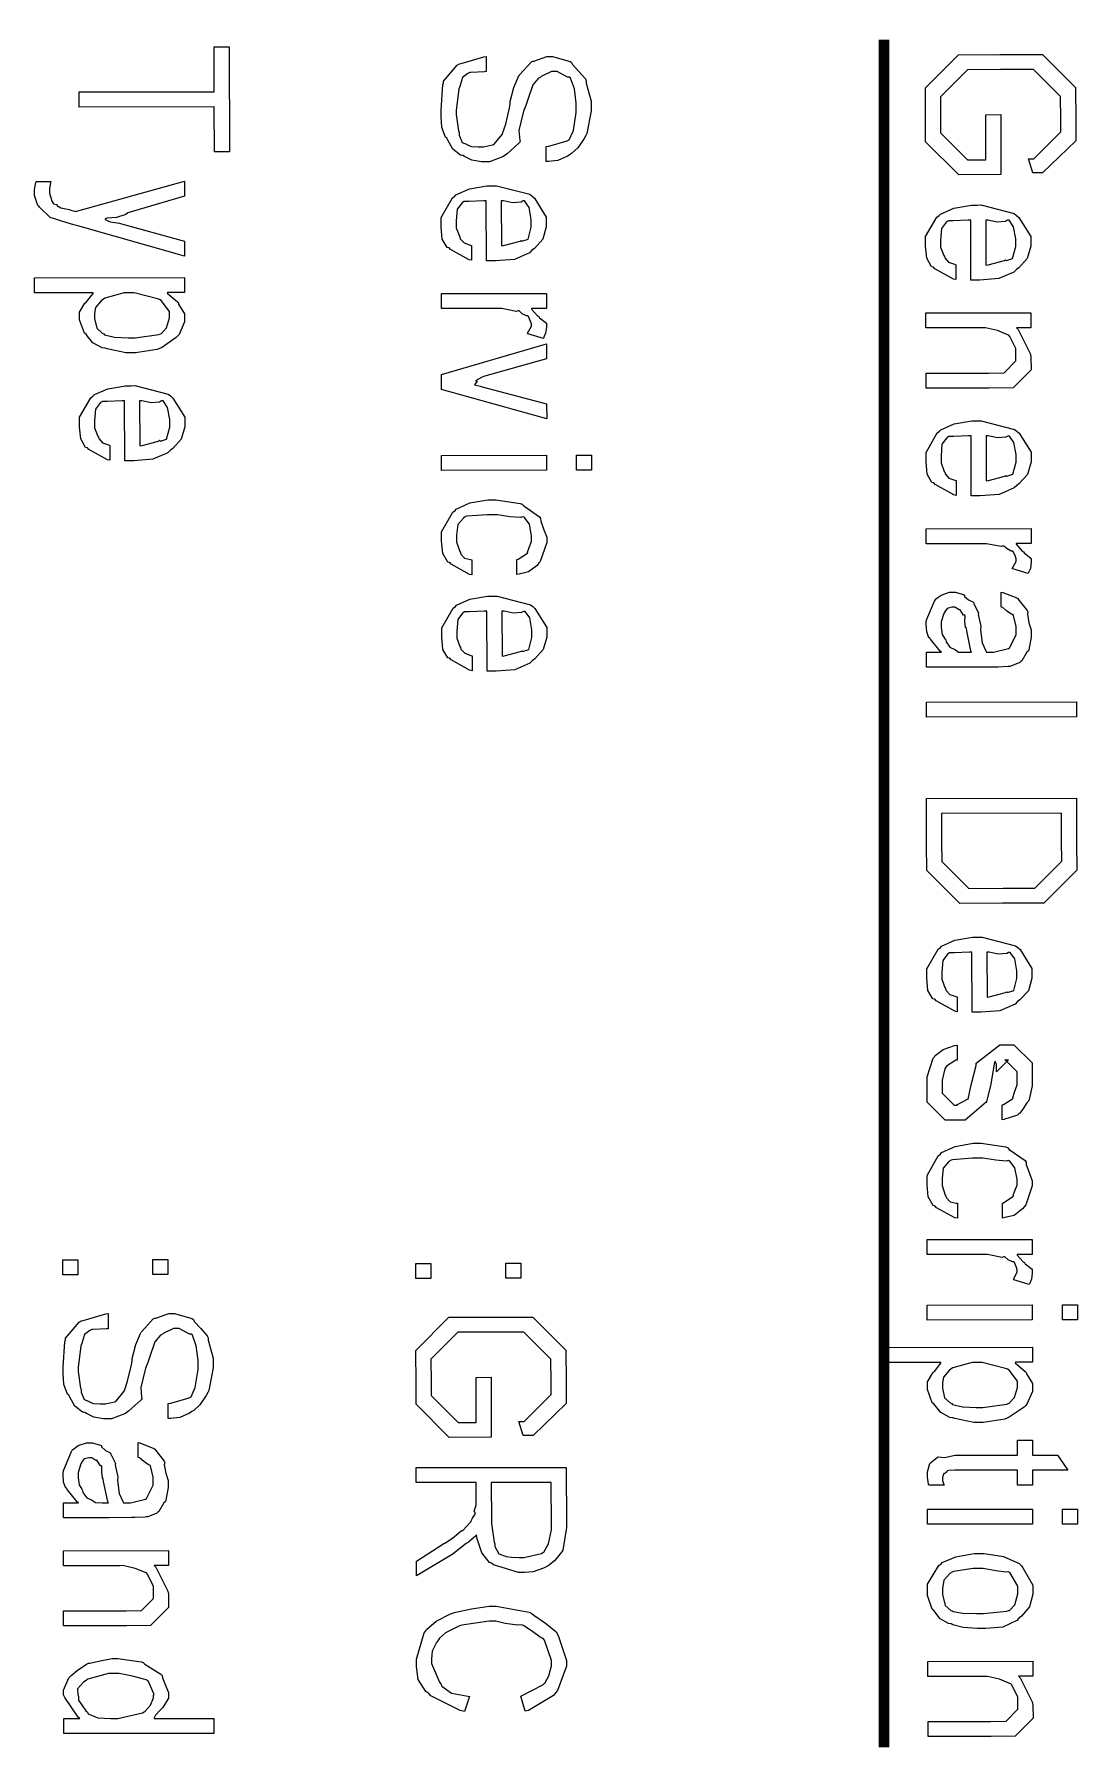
# Model space of a CAD drawing. Extents: x 0.1 to 11.6, y 0.3 to 16.2.
# Drawn here: x 8.75 to 9.716, y 2.542 to 4.132 of the extents above; entities that cross this region are included whole.
import ezdxf

# ---------------------------------------------------------------- set-up
doc = ezdxf.new("R2010")
doc.units = 0
doc.layers.get('0').update_dxf_attribs({"linetype": 'CONTINUOUS'})

msp = doc.modelspace()

# ---------------------------------------------------------------- linework, layer by layer
at = {"color": 0}
for points in [[(8.79167, 4.07835), (8.91667, 4.07856), (8.91667, 4.12022), (8.93056, 4.12022), (8.93078, 4.023), (8.91689, 4.023), (8.91667, 4.06467), (8.79167, 4.06446), (8.79167, 4.07835)], [(9.16829, 4.11106), (9.16829, 4.09717), (9.16678, 4.097), (9.15429, 4.09631), (9.15332, 4.09631), (9.15147, 4.09538), (9.14654, 4.09164), (9.14453, 4.08556), (9.14399, 4.0835), (9.14312, 4.08128), (9.14068, 4.06125), (9.14074, 4.0594), (9.14068, 4.05751), (9.1429, 4.04226), (9.14333, 4.04075), (9.1435, 4.03847), (9.14626, 4.03174), (9.15013, 4.03), (9.15093, 4.02968), (9.15087, 4.02946), (9.15494, 4.028), (9.16086, 4.02772), (9.16287, 4.02772), (9.16596, 4.02772), (9.17437, 4.02935), (9.17524, 4.02968), (9.17557, 4.02985), (9.18338, 4.03922), (9.18392, 4.04075), (9.18392, 4.04075), (9.18647, 4.04867), (9.18989, 4.06364), (9.19065, 4.067), (9.19071, 4.06944), (9.19396, 4.08242), (9.19846, 4.09283), (9.19911, 4.09392), (9.19965, 4.09451), (9.21024, 4.10624), (9.21149, 4.10693), (9.21263, 4.10688), (9.22444, 4.11128), (9.2284, 4.11128), (9.22971, 4.11128), (9.24599, 4.10661), (9.2475, 4.10564), (9.24815, 4.10394), (9.25407, 4.09744), (9.26019, 4.09056), (9.26096, 4.08871), (9.2609, 4.08643), (9.26551, 4.06976), (9.26551, 4.06418), (9.26551, 4.06104), (9.26156, 4.04004), (9.26074, 4.03814), (9.25911, 4.03537), (9.25336, 4.02675), (9.24761, 4.0216), (9.24599, 4.02057), (9.24371, 4.01899), (9.23469, 4.01508), (9.22613, 4.01417), (9.22407, 4.01406), (9.22407, 4.02794), (9.22629, 4.02821), (9.24349, 4.0331), (9.24468, 4.03381), (9.24528, 4.03401), (9.24908, 4.04275), (9.25163, 4.05951), (9.25163, 4.06375), (9.25163, 4.06814), (9.25, 4.08122), (9.24636, 4.0911), (9.24533, 4.09196), (9.24365, 4.09218), (9.234, 4.09739), (9.23079, 4.09739), (9.22894, 4.09739), (9.21918, 4.09272), (9.21843, 4.09174), (9.2169, 4.09125), (9.21164, 4.0849), (9.2066, 4.07047), (9.20519, 4.06592), (9.20301, 4.06054), (9.19851, 4.04269), (9.19943, 4.03336), (9.19999, 4.03228), (9.19874, 4.03093), (9.18767, 4.02121), (9.18631, 4.02013), (9.18457, 4.01856), (9.17156, 4.01383), (9.16721, 4.01383), (9.16417, 4.01383), (9.15506, 4.01531), (9.14839, 4.01856), (9.14681, 4.01947), (9.14469, 4.01992), (9.13764, 4.02556), (9.13292, 4.03381), (9.13206, 4.03554), (9.13069, 4.03662), (9.12744, 4.04563), (9.12685, 4.05567), (9.12685, 4.05897), (9.12679, 4.06147), (9.12842, 4.0849), (9.12879, 4.08675), (9.12901, 4.08838), (9.1415, 4.10331), (9.14356, 4.10433), (9.14535, 4.10482), (9.16624, 4.111), (9.16829, 4.11106)], [(9.63075, 4.05724), (9.64464, 4.05746), (9.64464, 4.0019), (9.60579, 4.00168), (9.57519, 4.03228), (9.57519, 4.05138), (9.57497, 4.08219), (9.60558, 4.11279), (9.64378, 4.11301), (9.68326, 4.11301), (9.71386, 4.08242), (9.71408, 4.05268), (9.71408, 4.03315), (9.68349, 4.00342), (9.67437, 4.00342), (9.67025, 4.01644), (9.67524, 4.01644), (9.70019, 4.04139), (9.70019, 4.0529), (9.69997, 4.07417), (9.67503, 4.09912), (9.64442, 4.09912), (9.61382, 4.0989), (9.58886, 4.07394), (9.58908, 4.05246), (9.58908, 4.04053), (9.61404, 4.01557), (9.63075, 4.01557), (9.63075, 4.05724)], [(8.7519, 3.99556), (8.76536, 3.99556), (8.76503, 3.99474), (8.76406, 3.98888), (8.76406, 3.98687), (8.76406, 3.98486), (8.76568, 3.97939), (8.766, 3.97885), (8.76606, 3.97781), (8.76796, 3.97472), (8.77061, 3.97418), (8.77121, 3.97385), (8.77111, 3.97342), (8.77479, 3.97114), (8.78228, 3.96962), (8.78401, 3.96907), (8.78401, 3.96907), (8.78765, 3.96793), (8.78814, 3.96778), (8.88906, 3.99576), (8.88906, 3.9821), (8.83675, 3.96647), (8.83481, 3.96496), (8.82607, 3.96208), (8.81754, 3.96149), (8.81571, 3.96104), (8.81565, 3.9605), (8.82047, 3.95828), (8.8291, 3.95703), (8.83089, 3.95649), (8.88926, 3.94021), (8.88926, 3.92654), (8.79053, 3.95454), (8.78663, 3.95546), (8.77447, 3.95904), (8.76796, 3.96126), (8.76688, 3.96149), (8.76519, 3.96186), (8.75493, 3.9719), (8.75429, 3.97276), (8.75325, 3.97325), (8.75017, 3.98253), (8.75017, 3.98557), (8.75017, 3.98807), (8.75157, 3.99468), (8.7519, 3.99556)], [(9.15479, 3.93625), (9.15479, 3.92258), (9.15256, 3.92307), (9.13536, 3.93267), (9.13417, 3.93408), (9.13232, 3.93451), (9.12776, 3.94228), (9.12679, 3.95361), (9.12679, 3.95578), (9.12679, 3.96235), (9.13726, 3.98042), (9.13937, 3.98204), (9.1404, 3.98329), (9.15283, 3.98872), (9.16911, 3.9916), (9.17453, 3.9916), (9.17796, 3.99164), (9.20882, 3.98367), (9.21099, 3.98204), (9.21306, 3.98008), (9.22401, 3.96251), (9.22401, 3.95665), (9.22401, 3.95356), (9.22076, 3.94206), (9.213, 3.93354), (9.21078, 3.93192), (9.20844, 3.92953), (9.1945, 3.9235), (9.17703, 3.92219), (9.17301, 3.92215), (9.17193, 3.92215), (9.16949, 3.92215), (9.16868, 3.92215), (9.16846, 3.97771), (9.16618, 3.9776), (9.1524, 3.97706), (9.14785, 3.97706), (9.14606, 3.97592), (9.14154, 3.96994), (9.14068, 3.95921), (9.14068, 3.95557), (9.14068, 3.95269), (9.14356, 3.94488), (9.14415, 3.94407), (9.14442, 3.9426), (9.14806, 3.93864), (9.1536, 3.93674), (9.15479, 3.93625)], [(9.18235, 3.97771), (9.18257, 3.93604), (9.18457, 3.93625), (9.19976, 3.94038), (9.20079, 3.94103), (9.2015, 3.94038), (9.20731, 3.94217), (9.21013, 3.95335), (9.21013, 3.95665), (9.21013, 3.96039), (9.20817, 3.97146), (9.20394, 3.97749), (9.20253, 3.97749), (9.20074, 3.97635), (9.19288, 3.97575), (9.1844, 3.97765), (9.18235, 3.97771)], [(9.60319, 3.9184), (9.60319, 3.90474), (9.60096, 3.90522), (9.58376, 3.91482), (9.58257, 3.91624), (9.58074, 3.91667), (9.57617, 3.92443), (9.57519, 3.93576), (9.57519, 3.93793), (9.57519, 3.9445), (9.58567, 3.96257), (9.58778, 3.96419), (9.58882, 3.96544), (9.60124, 3.97086), (9.61751, 3.97374), (9.62294, 3.97374), (9.62636, 3.97379), (9.65722, 3.96582), (9.6594, 3.96419), (9.66146, 3.96224), (9.67242, 3.94467), (9.67242, 3.93881), (9.67242, 3.93571), (9.66917, 3.92421), (9.6614, 3.91569), (9.65918, 3.91407), (9.65685, 3.91168), (9.6429, 3.90565), (9.62543, 3.90435), (9.62142, 3.90429), (9.62033, 3.90429), (9.61789, 3.90429), (9.61708, 3.90429), (9.61686, 3.95985), (9.61458, 3.95975), (9.60081, 3.95921), (9.59625, 3.95921), (9.59446, 3.95806), (9.58996, 3.9521), (9.58908, 3.94135), (9.58908, 3.93772), (9.58908, 3.93485), (9.59196, 3.92703), (9.59256, 3.92622), (9.59283, 3.92475), (9.59646, 3.92079), (9.602, 3.91889), (9.60319, 3.9184)], [(9.63075, 3.95985), (9.63097, 3.91818), (9.63297, 3.9184), (9.64817, 3.92253), (9.64919, 3.92318), (9.6499, 3.92253), (9.65571, 3.92432), (9.65853, 3.93549), (9.65853, 3.93881), (9.65853, 3.94254), (9.65657, 3.95361), (9.65235, 3.95964), (9.65093, 3.95964), (9.64914, 3.9585), (9.64128, 3.9579), (9.63282, 3.95979), (9.63075, 3.95985)], [(8.75028, 3.90642), (8.88917, 3.90663), (8.88917, 3.89274), (8.87354, 3.89274), (8.87321, 3.89204), (8.88254, 3.88406), (8.88351, 3.88319), (8.88374, 3.88194), (8.88917, 3.87315), (8.88917, 3.87017), (8.88917, 3.86578), (8.88406, 3.85389), (8.88308, 3.8526), (8.88146, 3.85118), (8.86778, 3.84174), (8.86594, 3.8411), (8.86372, 3.84011), (8.84364, 3.83703), (8.84142, 3.83697), (8.83496, 3.83697), (8.81749, 3.8406), (8.8156, 3.84131), (8.81287, 3.84169), (8.80431, 3.84619), (8.79904, 3.85271), (8.79801, 3.85411), (8.7965, 3.85525), (8.79194, 3.86762), (8.79194, 3.87169), (8.79194, 3.87472), (8.79699, 3.88297), (8.79801, 3.88385), (8.79856, 3.88428), (8.80447, 3.89199), (8.80453, 3.89253), (8.75028, 3.89253), (8.75028, 3.90642)], [(8.83968, 3.89253), (8.83328, 3.89253), (8.81543, 3.88764), (8.81407, 3.88667), (8.81201, 3.88504), (8.80686, 3.87896), (8.80583, 3.87369), (8.80583, 3.8719), (8.80583, 3.86887), (8.80794, 3.85975), (8.81304, 3.85514), (8.81451, 3.85454), (8.81521, 3.85363), (8.82437, 3.85135), (8.83697, 3.85086), (8.84119, 3.85086), (8.84343, 3.85092), (8.8654, 3.854), (8.86681, 3.85454), (8.86778, 3.85482), (8.87256, 3.86008), (8.87528, 3.86925), (8.87528, 3.87147), (8.87528, 3.87522), (8.86768, 3.88536), (8.86615, 3.88644), (8.86421, 3.88688), (8.84256, 3.89258), (8.83968, 3.89253)], [(9.12696, 3.89176), (9.22418, 3.89199), (9.22418, 3.8781), (9.21029, 3.8781), (9.21024, 3.87739), (9.21582, 3.8711), (9.21701, 3.8705), (9.21761, 3.86936), (9.22418, 3.86436), (9.22418, 3.86268), (9.22418, 3.86079), (9.22342, 3.85504), (9.22179, 3.8514), (9.22136, 3.85032), (9.20703, 3.85465), (9.20665, 3.85504), (9.21029, 3.8616), (9.21029, 3.86376), (9.21029, 3.86376), (9.20947, 3.866), (9.20757, 3.87061), (9.20703, 3.87115), (9.20574, 3.87115), (9.20176, 3.8731), (9.19889, 3.87571), (9.19792, 3.87593), (9.19629, 3.87528), (9.18283, 3.87788), (9.17839, 3.87788), (9.12696, 3.87788), (9.12696, 3.89176)], [(9.57536, 3.87386), (9.67258, 3.87408), (9.67258, 3.86019), (9.65935, 3.86019), (9.66092, 3.85861), (9.67199, 3.83643), (9.67258, 3.8335), (9.67279, 3.82135), (9.65608, 3.80464), (9.63396, 3.80442), (9.57557, 3.80442), (9.57557, 3.81831), (9.63351, 3.81831), (9.64785, 3.81853), (9.65869, 3.82958), (9.65869, 3.83675), (9.65869, 3.84088), (9.65326, 3.85211), (9.65218, 3.85325), (9.65044, 3.85385), (9.64176, 3.85753), (9.63047, 3.86003), (9.62744, 3.85997), (9.57536, 3.85997), (9.57536, 3.87386)], [(9.12701, 3.81706), (9.22424, 3.84526), (9.22424, 3.83138), (9.16585, 3.81511), (9.16401, 3.81407), (9.15836, 3.81119), (9.15978, 3.8106), (9.16021, 3.81033), (9.1594, 3.8099), (9.1575, 3.80746), (9.16293, 3.8061), (9.16476, 3.80556), (9.22424, 3.78971), (9.22444, 3.77582), (9.12701, 3.80317), (9.12701, 3.81706)], [(8.8201, 3.75125), (8.8201, 3.73757), (8.81788, 3.73807), (8.80067, 3.74767), (8.79949, 3.74908), (8.79764, 3.74951), (8.79308, 3.75726), (8.7921, 3.76861), (8.7921, 3.77078), (8.7921, 3.77735), (8.80257, 3.79542), (8.80469, 3.79704), (8.80572, 3.79829), (8.81814, 3.80371), (8.83442, 3.80658), (8.83985, 3.80658), (8.84326, 3.80664), (8.87414, 3.79867), (8.87631, 3.79704), (8.87836, 3.79508), (8.88932, 3.7775), (8.88932, 3.77165), (8.88932, 3.76856), (8.88607, 3.75706), (8.87831, 3.74854), (8.87608, 3.7469), (8.87375, 3.74451), (8.85981, 3.7385), (8.84233, 3.73719), (8.83832, 3.73714), (8.83724, 3.73714), (8.83481, 3.73714), (8.83399, 3.73714), (8.83376, 3.79269), (8.83149, 3.79258), (8.81771, 3.79204), (8.81315, 3.79204), (8.81136, 3.7909), (8.80686, 3.78494), (8.80599, 3.77419), (8.80599, 3.77056), (8.80599, 3.76768), (8.80886, 3.75988), (8.80946, 3.75906), (8.80974, 3.7576), (8.81337, 3.75364), (8.8189, 3.75174), (8.8201, 3.75125)], [(8.84765, 3.79269), (8.84788, 3.75103), (8.84987, 3.75125), (8.86507, 3.75537), (8.8661, 3.75603), (8.86681, 3.75537), (8.87261, 3.75717), (8.87543, 3.76833), (8.87543, 3.77165), (8.87543, 3.77539), (8.87349, 3.78646), (8.86925, 3.79249), (8.86783, 3.79249), (8.86606, 3.79135), (8.85818, 3.79075), (8.84972, 3.79264), (8.84765, 3.79269)], [(9.60351, 3.71869), (9.60351, 3.70503), (9.60129, 3.70551), (9.5841, 3.71511), (9.5829, 3.71653), (9.58106, 3.71696), (9.5765, 3.72472), (9.57553, 3.73606), (9.57553, 3.73822), (9.57553, 3.74479), (9.58599, 3.76286), (9.58811, 3.76449), (9.58914, 3.76574), (9.60157, 3.77115), (9.61783, 3.77403), (9.62326, 3.77403), (9.62668, 3.77408), (9.65756, 3.76611), (9.65972, 3.76449), (9.66179, 3.76253), (9.67275, 3.74496), (9.67275, 3.7391), (9.67275, 3.736), (9.66949, 3.7245), (9.66174, 3.71599), (9.6595, 3.71436), (9.65717, 3.71197), (9.64324, 3.70594), (9.62576, 3.70464), (9.62175, 3.70458), (9.62065, 3.70458), (9.61822, 3.70458), (9.6174, 3.70458), (9.61719, 3.76014), (9.6149, 3.76004), (9.60113, 3.7595), (9.59657, 3.7595), (9.59478, 3.75836), (9.59028, 3.75239), (9.5894, 3.74164), (9.58942, 3.73801), (9.58942, 3.73514), (9.59229, 3.72732), (9.59289, 3.72651), (9.59315, 3.72504), (9.59679, 3.72108), (9.60232, 3.71918), (9.60351, 3.71869)], [(9.63108, 3.76014), (9.63129, 3.71847), (9.63331, 3.71869), (9.64849, 3.72282), (9.64953, 3.72347), (9.65022, 3.72282), (9.65603, 3.72461), (9.65885, 3.73579), (9.65886, 3.7391), (9.65885, 3.74283), (9.6569, 3.7539), (9.65267, 3.75993), (9.65126, 3.75993), (9.64947, 3.75879), (9.6416, 3.75819), (9.63314, 3.7601), (9.63108, 3.76014)], [(9.12711, 3.74203), (9.22433, 3.74224), (9.22433, 3.72836), (9.12711, 3.72814), (9.12711, 3.74203)], [(9.25211, 3.74224), (9.266, 3.74224), (9.266, 3.72835), (9.25211, 3.72835), (9.25211, 3.74224)], [(9.15517, 3.64546), (9.15517, 3.63157), (9.15294, 3.63194), (9.13596, 3.64133), (9.13476, 3.64285), (9.13286, 3.64339), (9.12821, 3.65137), (9.12717, 3.6626), (9.12717, 3.66476), (9.12717, 3.67133), (9.13747, 3.6894), (9.13954, 3.69103), (9.14057, 3.69239), (9.15321, 3.69808), (9.16982, 3.70101), (9.17535, 3.70101), (9.17731, 3.70107), (9.19993, 3.69765), (9.20182, 3.69689), (9.20324, 3.69536), (9.21778, 3.68517), (9.21875, 3.68365), (9.21897, 3.68132), (9.2219, 3.67307), (9.22439, 3.6664), (9.22439, 3.66412), (9.22439, 3.66151), (9.21843, 3.64404), (9.21724, 3.64264), (9.21544, 3.64031), (9.20768, 3.63433), (9.199, 3.63222), (9.19683, 3.63178), (9.19683, 3.64567), (9.19797, 3.646), (9.20649, 3.65164), (9.20703, 3.6524), (9.20671, 3.65261), (9.20828, 3.6569), (9.2105, 3.66233), (9.2105, 3.66411), (9.2105, 3.66769), (9.20839, 3.67828), (9.20344, 3.68485), (9.20204, 3.68517), (9.20019, 3.68457), (9.19065, 3.68528), (9.17876, 3.68718), (9.17578, 3.68712), (9.16917, 3.68712), (9.15067, 3.68571), (9.14931, 3.68539), (9.14725, 3.68408), (9.14208, 3.678), (9.14106, 3.6684), (9.14106, 3.66521), (9.14106, 3.66194), (9.14393, 3.65306), (9.14453, 3.65218), (9.14481, 3.65078), (9.14844, 3.64697), (9.15397, 3.64567), (9.15517, 3.64546)], [(9.57568, 3.67421), (9.6729, 3.67443), (9.6729, 3.66054), (9.65901, 3.66054), (9.65896, 3.65983), (9.66456, 3.65354), (9.66575, 3.65294), (9.66635, 3.65181), (9.6729, 3.64681), (9.6729, 3.64513), (9.6729, 3.64324), (9.67215, 3.63747), (9.67051, 3.63385), (9.67008, 3.63276), (9.65576, 3.6371), (9.65539, 3.63747), (9.65901, 3.64404), (9.65901, 3.64621), (9.65901, 3.64621), (9.65821, 3.64844), (9.65631, 3.65306), (9.65576, 3.6536), (9.65446, 3.6536), (9.6505, 3.65554), (9.64763, 3.65815), (9.64665, 3.65836), (9.64501, 3.65771), (9.63157, 3.66032), (9.62711, 3.66032), (9.57568, 3.66032), (9.57568, 3.67421)], [(9.15528, 3.55653), (9.15528, 3.54286), (9.15306, 3.54335), (9.13585, 3.55296), (9.13465, 3.55436), (9.13282, 3.55479), (9.12825, 3.56256), (9.12728, 3.57389), (9.12728, 3.57607), (9.12728, 3.58263), (9.13775, 3.60069), (9.13986, 3.60232), (9.1409, 3.60357), (9.15332, 3.609), (9.1696, 3.61187), (9.17503, 3.61187), (9.17844, 3.61193), (9.20931, 3.60394), (9.21149, 3.60232), (9.21354, 3.60037), (9.2245, 3.58279), (9.2245, 3.57693), (9.2245, 3.57383), (9.22125, 3.56233), (9.21349, 3.55382), (9.21126, 3.55219), (9.20893, 3.54981), (9.19499, 3.54378), (9.17751, 3.54249), (9.1735, 3.54243), (9.17242, 3.54243), (9.16997, 3.54243), (9.16917, 3.54243), (9.16894, 3.59799), (9.16667, 3.59787), (9.15289, 3.59733), (9.14833, 3.59733), (9.14654, 3.59619), (9.14204, 3.59022), (9.14117, 3.57949), (9.14117, 3.57585), (9.14117, 3.57297), (9.14404, 3.56515), (9.14464, 3.56435), (9.14492, 3.56288), (9.14854, 3.55892), (9.15408, 3.55703), (9.15528, 3.55653)], [(9.58985, 3.55985), (9.58854, 3.56093), (9.57954, 3.57215), (9.579, 3.57329), (9.57818, 3.57335), (9.57613, 3.57889), (9.57574, 3.58594), (9.57574, 3.58828), (9.57628, 3.59039), (9.58333, 3.60726), (9.58421, 3.60846), (9.58436, 3.60906), (9.58963, 3.61285), (9.59728, 3.6154), (9.59983, 3.6154), (9.60265, 3.6154), (9.61025, 3.61322), (9.61111, 3.61279), (9.61128, 3.6116), (9.61481, 3.60829), (9.61882, 3.60656), (9.61936, 3.60585), (9.61974, 3.60476), (9.62386, 3.597), (9.62414, 3.59608), (9.62375, 3.59472), (9.62608, 3.58529), (9.62631, 3.58393), (9.62592, 3.5804), (9.62756, 3.56853), (9.63097, 3.56114), (9.63151, 3.55985), (9.63276, 3.55985), (9.63553, 3.55985), (9.6365, 3.55985), (9.63797, 3.55989), (9.65196, 3.56332), (9.65278, 3.56396), (9.65315, 3.56456), (9.65907, 3.57617), (9.65907, 3.58003), (9.65907, 3.58371), (9.65651, 3.59403), (9.65603, 3.59478), (9.65463, 3.595), (9.65044, 3.59804), (9.64649, 3.6014), (9.64518, 3.60172), (9.64518, 3.61561), (9.64675, 3.61529), (9.65961, 3.61025), (9.6606, 3.60954), (9.66146, 3.60818), (9.66917, 3.59853), (9.66971, 3.59717), (9.66932, 3.595), (9.67079, 3.58718), (9.67296, 3.58051), (9.67296, 3.57829), (9.67296, 3.574), (9.67079, 3.56222), (9.67036, 3.56114), (9.66894, 3.55994), (9.66411, 3.55192), (9.66342, 3.55138), (9.66233, 3.5504), (9.65403, 3.54704), (9.653, 3.54682), (9.65169, 3.54665), (9.64208, 3.54617), (9.63889, 3.54617), (9.61828, 3.54596), (9.61111, 3.54596), (9.595, 3.54596), (9.58963, 3.54596), (9.58621, 3.54596), (9.5785, 3.54596), (9.57596, 3.54596), (9.57596, 3.55985), (9.57943, 3.55985), (9.58724, 3.55985), (9.58985, 3.55985)], [(9.18283, 3.59799), (9.18306, 3.55632), (9.18506, 3.55653), (9.20025, 3.56065), (9.20128, 3.56131), (9.20199, 3.56065), (9.20779, 3.56244), (9.21061, 3.57362), (9.21061, 3.57693), (9.21061, 3.58068), (9.20865, 3.59175), (9.20443, 3.59776), (9.20301, 3.59776), (9.20122, 3.59663), (9.19336, 3.59603), (9.1849, 3.59793), (9.18283, 3.59799)], [(9.61762, 3.55985), (9.61714, 3.56108), (9.61317, 3.57969), (9.61285, 3.58219), (9.61214, 3.5829), (9.6116, 3.58838), (9.61165, 3.59358), (9.61133, 3.59413), (9.61029, 3.59418), (9.60699, 3.59924), (9.60656, 3.59956), (9.60607, 3.59912), (9.60215, 3.60151), (9.60092, 3.60151), (9.59944, 3.60151), (9.59511, 3.60053), (9.59343, 3.5981), (9.59289, 3.59739), (9.59207, 3.59592), (9.58963, 3.58794), (9.58963, 3.58524), (9.58963, 3.58306), (9.5906, 3.57644), (9.59304, 3.57238), (9.59375, 3.57135), (9.59407, 3.56956), (9.59765, 3.56446), (9.60206, 3.56256), (9.60286, 3.56201), (9.60286, 3.56201), (9.60574, 3.56011), (9.61171, 3.55985), (9.61372, 3.55985), (9.61762, 3.55985)], [(9.57596, 3.51378), (9.71485, 3.514), (9.71485, 3.50011), (9.57596, 3.49989), (9.57596, 3.51378)], [(9.57607, 3.42469), (9.71496, 3.42492), (9.71496, 3.38433), (9.71517, 3.35829), (9.68457, 3.32769), (9.64638, 3.32769), (9.60688, 3.32747), (9.57628, 3.35807), (9.57607, 3.38217), (9.57607, 3.42469)], [(9.58996, 3.41081), (9.58996, 3.38433), (9.59017, 3.36632), (9.61513, 3.34136), (9.64681, 3.34158), (9.67632, 3.34158), (9.70128, 3.36654), (9.70107, 3.38499), (9.70107, 3.41103), (9.58996, 3.41081)], [(9.60428, 3.24094), (9.60428, 3.22726), (9.60206, 3.22775), (9.58485, 3.23736), (9.58365, 3.23876), (9.58182, 3.23921), (9.57726, 3.24696), (9.57628, 3.25831), (9.57628, 3.26047), (9.57628, 3.26704), (9.58675, 3.2851), (9.58886, 3.28674), (9.5899, 3.28797), (9.60232, 3.2934), (9.6186, 3.29628), (9.62403, 3.29628), (9.62744, 3.29633), (9.65831, 3.28836), (9.66049, 3.28674), (9.66254, 3.28478), (9.6735, 3.26719), (9.6735, 3.26133), (9.6735, 3.25825), (9.67025, 3.24675), (9.66249, 3.23822), (9.66026, 3.2366), (9.65793, 3.23421), (9.64399, 3.22819), (9.62651, 3.22689), (9.6225, 3.22683), (9.62142, 3.22683), (9.61897, 3.22683), (9.61817, 3.22683), (9.61794, 3.28239), (9.61567, 3.28228), (9.60189, 3.28174), (9.59733, 3.28174), (9.59554, 3.2806), (9.59104, 3.27462), (9.59017, 3.26389), (9.59017, 3.26025), (9.59017, 3.25738), (9.59304, 3.24957), (9.59364, 3.24875), (9.59392, 3.24729), (9.59754, 3.24333), (9.60308, 3.24143), (9.60428, 3.24094)], [(9.63183, 3.28239), (9.63206, 3.24072), (9.63406, 3.24094), (9.64925, 3.24506), (9.65028, 3.24571), (9.65099, 3.24507), (9.65679, 3.24685), (9.65961, 3.25803), (9.65961, 3.26133), (9.65961, 3.26508), (9.65767, 3.27615), (9.65343, 3.28217), (9.65201, 3.28217), (9.65022, 3.28103), (9.64236, 3.28043), (9.6339, 3.28233), (9.63183, 3.28239)], [(9.60422, 3.19646), (9.60422, 3.18257), (9.60308, 3.18235), (9.5944, 3.17676), (9.59381, 3.17583), (9.59293, 3.17437), (9.59033, 3.16396), (9.59033, 3.16043), (9.59033, 3.15196), (9.60161, 3.14089), (9.60465, 3.14089), (9.60357, 3.14089), (9.61464, 3.14675), (9.61464, 3.14632), (9.61746, 3.15956), (9.62181, 3.17736), (9.62181, 3.17974), (9.64372, 3.19667), (9.64654, 3.19667), (9.65696, 3.19667), (9.67367, 3.17996), (9.67367, 3.16325), (9.67367, 3.15858), (9.67096, 3.14594), (9.6704, 3.14458), (9.66894, 3.1429), (9.66515, 3.13704), (9.66228, 3.13331), (9.66129, 3.13265), (9.66021, 3.13157), (9.64768, 3.1275), (9.64611, 3.12722), (9.6461, 3.14111), (9.64714, 3.14128), (9.65549, 3.14654), (9.65608, 3.1474), (9.65582, 3.14774), (9.65756, 3.15289), (9.65978, 3.15972), (9.65978, 3.16194), (9.65978, 3.17171), (9.64871, 3.18278), (9.64849, 3.18278), (9.65196, 3.18278), (9.64089, 3.17171), (9.6409, 3.17887), (9.63937, 3.18147), (9.63861, 3.17882), (9.63699, 3.16976), (9.63596, 3.162), (9.63547, 3.16), (9.63112, 3.14285), (9.63112, 3.14372), (9.61182, 3.12701), (9.60639, 3.12701), (9.59338, 3.127), (9.57667, 3.14372), (9.57644, 3.16064), (9.57644, 3.16689), (9.58219, 3.18419), (9.58339, 3.1856), (9.58399, 3.18679), (9.59125, 3.19222), (9.60194, 3.19607), (9.60422, 3.19646)], [(9.60454, 3.04997), (9.60454, 3.03608), (9.60232, 3.03646), (9.58535, 3.04585), (9.58415, 3.04736), (9.58225, 3.0479), (9.57758, 3.05587), (9.57656, 3.06711), (9.57656, 3.06928), (9.57656, 3.07585), (9.58686, 3.09392), (9.58892, 3.09554), (9.58996, 3.0969), (9.6026, 3.1026), (9.61919, 3.10553), (9.62472, 3.10553), (9.62668, 3.10558), (9.64931, 3.10215), (9.65121, 3.1014), (9.65261, 3.09987), (9.66715, 3.08968), (9.66814, 3.08817), (9.66835, 3.08583), (9.67128, 3.07758), (9.67378, 3.0709), (9.67378, 3.06862), (9.67378, 3.06603), (9.66781, 3.04856), (9.66661, 3.04714), (9.66482, 3.04482), (9.65707, 3.03885), (9.64839, 3.03674), (9.64621, 3.03629), (9.64621, 3.05018), (9.64735, 3.05051), (9.65588, 3.05615), (9.65642, 3.05692), (9.65608, 3.05713), (9.65767, 3.06142), (9.65989, 3.06685), (9.65989, 3.06862), (9.65989, 3.07221), (9.65776, 3.08279), (9.65283, 3.08936), (9.65142, 3.08968), (9.64958, 3.08908), (9.64003, 3.08979), (9.62815, 3.09169), (9.62517, 3.09164), (9.61854, 3.09164), (9.60004, 3.09022), (9.59868, 3.0899), (9.59662, 3.0886), (9.59147, 3.08251), (9.59044, 3.07292), (9.59044, 3.06972), (9.59044, 3.06646), (9.59332, 3.05757), (9.59392, 3.05669), (9.59418, 3.05528), (9.59782, 3.05149), (9.60335, 3.05018), (9.60454, 3.04997)], [(9.57667, 3.01639), (9.67387, 3.0166), (9.67389, 3.00271), (9.66, 3.00271), (9.65994, 3.00201), (9.66553, 2.99571), (9.66672, 2.99511), (9.66732, 2.99397), (9.67389, 2.98899), (9.67387, 2.98731), (9.67389, 2.9854), (9.67313, 2.97965), (9.6715, 2.97601), (9.67106, 2.97493), (9.65674, 2.97928), (9.65636, 2.97965), (9.66, 2.98622), (9.66, 2.98839), (9.66, 2.98839), (9.65918, 2.99061), (9.65728, 2.99522), (9.65674, 2.99576), (9.65543, 2.99576), (9.65147, 2.99772), (9.6486, 3.00032), (9.64763, 3.00054), (9.646, 2.99989), (9.63254, 3.0025), (9.6281, 3.0025), (9.57667, 3.0025), (9.57667, 3.01639)], [(8.77664, 2.99772), (8.79053, 2.99772), (8.79053, 2.98383), (8.77664, 2.98383), (8.77664, 2.99772)], [(8.85997, 2.99794), (8.87386, 2.99794), (8.87386, 2.98406), (8.85997, 2.98406), (8.85997, 2.99794)], [(9.10331, 2.99442), (9.11719, 2.99442), (9.11719, 2.98053), (9.10331, 2.98053), (9.10331, 2.99442)], [(9.18663, 2.99463), (9.20051, 2.99463), (9.20053, 2.98074), (9.18664, 2.98074), (9.18663, 2.99463)], [(8.81836, 2.94786), (8.81836, 2.93397), (8.81685, 2.93381), (8.80436, 2.93311), (8.80339, 2.93311), (8.80154, 2.93218), (8.7966, 2.92844), (8.7946, 2.92236), (8.79406, 2.92031), (8.79318, 2.91808), (8.79075, 2.89806), (8.79081, 2.89621), (8.79075, 2.89432), (8.79297, 2.87907), (8.7934, 2.87756), (8.79357, 2.87528), (8.79633, 2.86854), (8.80018, 2.86681), (8.801, 2.86649), (8.80094, 2.86626), (8.80501, 2.86481), (8.81093, 2.86453), (8.81293, 2.86453), (8.81603, 2.86453), (8.82443, 2.86615), (8.82531, 2.86649), (8.82563, 2.86664), (8.83344, 2.87603), (8.83399, 2.87756), (8.83399, 2.87756), (8.83653, 2.88547), (8.83996, 2.90044), (8.84071, 2.90381), (8.84076, 2.90625), (8.84401, 2.91922), (8.84853, 2.92964), (8.84918, 2.93072), (8.84972, 2.93132), (8.86029, 2.94304), (8.86154, 2.94374), (8.86268, 2.94368), (8.87451, 2.94808), (8.87847, 2.94808), (8.87978, 2.94808), (8.89606, 2.94342), (8.89757, 2.94244), (8.89822, 2.94075), (8.90414, 2.93425), (8.91026, 2.92736), (8.91103, 2.92551), (8.91097, 2.92324), (8.91558, 2.90657), (8.91558, 2.90099), (8.91558, 2.89785), (8.91163, 2.87685), (8.91081, 2.87494), (8.90918, 2.87218), (8.90343, 2.86356), (8.89768, 2.8584), (8.89606, 2.85738), (8.89378, 2.85579), (8.88476, 2.85189), (8.87619, 2.85097), (8.87414, 2.85086), (8.87414, 2.86475), (8.87636, 2.86501), (8.89356, 2.8699), (8.89475, 2.87061), (8.89535, 2.87082), (8.89914, 2.87956), (8.90169, 2.89632), (8.90169, 2.90056), (8.90169, 2.90494), (8.90007, 2.91803), (8.89643, 2.9279), (8.8954, 2.92876), (8.89372, 2.92899), (8.88406, 2.93419), (8.88086, 2.93419), (8.87901, 2.93419), (8.86925, 2.92953), (8.86849, 2.92856), (8.86697, 2.92806), (8.86171, 2.92171), (8.85667, 2.90728), (8.85525, 2.90272), (8.85308, 2.89735), (8.84858, 2.8795), (8.8495, 2.87017), (8.85004, 2.86908), (8.84879, 2.86774), (8.83772, 2.85801), (8.83637, 2.85693), (8.83464, 2.85536), (8.82161, 2.85064), (8.81728, 2.85064), (8.81424, 2.85064), (8.80512, 2.85211), (8.79844, 2.85536), (8.79688, 2.85628), (8.79476, 2.85672), (8.78771, 2.86236), (8.78299, 2.87061), (8.78212, 2.87235), (8.78076, 2.87343), (8.7775, 2.88243), (8.77692, 2.89247), (8.77692, 2.89578), (8.77686, 2.89828), (8.77849, 2.92171), (8.77886, 2.92356), (8.77908, 2.92518), (8.79156, 2.94011), (8.79362, 2.94114), (8.79542, 2.94162), (8.81629, 2.94781), (8.81836, 2.94786)], [(9.15912, 2.88894), (9.17301, 2.88917), (9.17301, 2.83361), (9.13417, 2.83339), (9.10357, 2.86399), (9.10357, 2.88308), (9.10335, 2.9139), (9.13396, 2.9445), (9.17215, 2.94472), (9.21164, 2.94472), (9.24224, 2.91411), (9.24246, 2.88439), (9.24246, 2.86486), (9.21186, 2.83512), (9.20275, 2.83512), (9.19863, 2.84815), (9.20361, 2.84815), (9.22857, 2.8731), (9.22857, 2.8846), (9.22835, 2.90588), (9.2034, 2.93083), (9.17279, 2.93083), (9.14219, 2.93061), (9.11724, 2.90565), (9.11746, 2.88417), (9.11746, 2.87224), (9.14242, 2.84728), (9.15912, 2.84728), (9.15912, 2.88894)], [(9.57671, 2.95578), (9.67393, 2.956), (9.67393, 2.94211), (9.57671, 2.94189), (9.57671, 2.95578)], [(9.70171, 2.956), (9.7156, 2.956), (9.7156, 2.94211), (9.70171, 2.94211), (9.70171, 2.956)], [(9.5351, 2.91661), (9.67399, 2.91683), (9.67399, 2.90294), (9.65836, 2.90294), (9.65804, 2.90224), (9.66738, 2.89426), (9.66835, 2.89339), (9.66857, 2.89214), (9.67399, 2.88336), (9.67399, 2.88037), (9.67399, 2.87597), (9.66889, 2.8641), (9.66792, 2.86279), (9.66629, 2.86137), (9.65261, 2.85194), (9.65076, 2.85129), (9.64854, 2.85032), (9.62847, 2.84722), (9.62625, 2.84717), (9.61979, 2.84717), (9.60232, 2.85081), (9.60043, 2.85151), (9.59771, 2.85189), (9.58914, 2.85639), (9.58388, 2.8629), (9.58285, 2.86431), (9.58132, 2.86546), (9.57676, 2.87782), (9.57676, 2.88189), (9.57676, 2.88493), (9.58182, 2.89318), (9.58285, 2.89404), (9.58339, 2.89447), (9.58931, 2.90218), (9.58936, 2.90272), (9.5351, 2.90272), (9.5351, 2.91661)], [(9.62451, 2.90272), (9.61811, 2.90272), (9.60026, 2.89785), (9.5989, 2.89686), (9.59685, 2.89524), (9.59169, 2.88917), (9.59065, 2.8839), (9.59065, 2.88211), (9.59065, 2.87907), (9.59278, 2.86996), (9.59788, 2.86535), (9.59933, 2.86475), (9.60004, 2.86382), (9.60921, 2.86154), (9.62181, 2.86106), (9.62603, 2.86106), (9.62825, 2.86111), (9.65022, 2.86421), (9.65164, 2.86475), (9.65261, 2.86501), (9.65739, 2.87028), (9.6601, 2.87944), (9.6601, 2.88167), (9.6601, 2.88542), (9.6525, 2.89556), (9.65099, 2.89665), (9.64903, 2.89708), (9.62739, 2.90278), (9.62451, 2.90272)], [(9.59233, 2.78901), (9.57824, 2.78901), (9.5779, 2.78993), (9.57693, 2.7966), (9.57693, 2.79878), (9.57693, 2.80154), (9.5791, 2.80919), (9.57954, 2.80985), (9.57975, 2.8099), (9.58615, 2.815), (9.58692, 2.81526), (9.58692, 2.81526), (9.59261, 2.81489), (9.60249, 2.81679), (9.60579, 2.81679), (9.66026, 2.817), (9.66026, 2.83089), (9.67415, 2.83089), (9.67415, 2.817), (9.69738, 2.817), (9.70692, 2.80311), (9.67415, 2.80311), (9.67415, 2.78922), (9.66026, 2.78922), (9.66026, 2.80311), (9.60406, 2.8029), (9.60221, 2.8029), (9.59668, 2.80274), (9.59549, 2.80235), (9.59517, 2.80225), (9.59472, 2.80149), (9.59278, 2.79958), (9.59196, 2.79992), (9.5919, 2.79986), (9.59164, 2.79921), (9.59082, 2.79611), (9.59082, 2.79508), (9.59082, 2.79357), (9.59207, 2.78965), (9.59233, 2.78901)], [(8.79096, 2.77279), (8.78965, 2.77387), (8.78065, 2.7851), (8.78011, 2.78624), (8.77929, 2.78629), (8.77724, 2.79183), (8.77686, 2.79889), (8.77686, 2.80122), (8.7774, 2.80333), (8.78444, 2.82021), (8.78532, 2.8214), (8.78549, 2.822), (8.79075, 2.82579), (8.79839, 2.82835), (8.80094, 2.82835), (8.80376, 2.82835), (8.81136, 2.82617), (8.81222, 2.82574), (8.81239, 2.82454), (8.81592, 2.82124), (8.81993, 2.8195), (8.82047, 2.81879), (8.82086, 2.81771), (8.82497, 2.80996), (8.82525, 2.80903), (8.82487, 2.80767), (8.82721, 2.79824), (8.82742, 2.79688), (8.82704, 2.79335), (8.82867, 2.78147), (8.83208, 2.77408), (8.83262, 2.77279), (8.83388, 2.77279), (8.83664, 2.77279), (8.83763, 2.77279), (8.83908, 2.77285), (8.85308, 2.77626), (8.8539, 2.77692), (8.85428, 2.77751), (8.86019, 2.78911), (8.86019, 2.79297), (8.86019, 2.79665), (8.85764, 2.80697), (8.85715, 2.80772), (8.85574, 2.80794), (8.85157, 2.81099), (8.8476, 2.81435), (8.84631, 2.81467), (8.84631, 2.82856), (8.84788, 2.82824), (8.86074, 2.82319), (8.86171, 2.82249), (8.86257, 2.82113), (8.87028, 2.81147), (8.87082, 2.81011), (8.87044, 2.80794), (8.8719, 2.80012), (8.87408, 2.79346), (8.87408, 2.79124), (8.87408, 2.78694), (8.8719, 2.77518), (8.87147, 2.77408), (8.87007, 2.77289), (8.86524, 2.76486), (8.86453, 2.76432), (8.86344, 2.76335), (8.85514, 2.75999), (8.85411, 2.75976), (8.85281, 2.7596), (8.84321, 2.75911), (8.84, 2.75911), (8.81939, 2.7589), (8.81222, 2.7589), (8.79611, 2.7589), (8.79075, 2.7589), (8.78733, 2.7589), (8.77963, 2.7589), (8.77707, 2.7589), (8.77707, 2.77279), (8.78054, 2.77279), (8.78836, 2.77279), (8.79096, 2.77279)], [(8.81874, 2.77279), (8.81825, 2.77404), (8.81429, 2.79264), (8.81396, 2.79514), (8.81326, 2.79585), (8.81272, 2.80132), (8.81278, 2.80653), (8.81244, 2.80707), (8.81142, 2.80713), (8.80811, 2.81218), (8.80767, 2.8125), (8.80718, 2.81207), (8.80328, 2.81446), (8.80203, 2.81446), (8.80057, 2.81446), (8.79622, 2.81347), (8.79454, 2.81104), (8.794, 2.81033), (8.79318, 2.80886), (8.79075, 2.80089), (8.79075, 2.79818), (8.79075, 2.79601), (8.79172, 2.78939), (8.79417, 2.78532), (8.79486, 2.78429), (8.79519, 2.7825), (8.79878, 2.7774), (8.80317, 2.7755), (8.80399, 2.77496), (8.80399, 2.77496), (8.80686, 2.77306), (8.81282, 2.77279), (8.81483, 2.77279), (8.81874, 2.77279)], [(9.10357, 2.80539), (9.24246, 2.80561), (9.24268, 2.75288), (9.24262, 2.74983), (9.23921, 2.72894), (9.23856, 2.72749), (9.23703, 2.72558), (9.23161, 2.71903), (9.22575, 2.71446), (9.22401, 2.7136), (9.22146, 2.71229), (9.21186, 2.70904), (9.20372, 2.70839), (9.20101, 2.70839), (9.19824, 2.70839), (9.17529, 2.71544), (9.17344, 2.71685), (9.17156, 2.71756), (9.16428, 2.72667), (9.15983, 2.74035), (9.15935, 2.74333), (9.15864, 2.74192), (9.15235, 2.7366), (9.15175, 2.73617), (9.14985, 2.73529), (9.13807, 2.72607), (9.13699, 2.7251), (9.10379, 2.70514), (9.10379, 2.71881), (9.12918, 2.73529), (9.13004, 2.7354), (9.13737, 2.74024), (9.14492, 2.74647), (9.14589, 2.74724), (9.14681, 2.74707), (9.15392, 2.75489), (9.15435, 2.75549), (9.15429, 2.75553), (9.1556, 2.75857), (9.15826, 2.76243), (9.15847, 2.76308), (9.15847, 2.76308), (9.15728, 2.76519), (9.15912, 2.77061), (9.15912, 2.7724), (9.15912, 2.7915), (9.10357, 2.7915), (9.10357, 2.80539)], [(9.17301, 2.79172), (9.17324, 2.75612), (9.17318, 2.75375), (9.17572, 2.73654), (9.17626, 2.73486), (9.17649, 2.73247), (9.18001, 2.72547), (9.18528, 2.72379), (9.18647, 2.72358), (9.18647, 2.72325), (9.19194, 2.72244), (9.19906, 2.72228), (9.20144, 2.72228), (9.20335, 2.72228), (9.21967, 2.72607), (9.22097, 2.72683), (9.22174, 2.72721), (9.22601, 2.73492), (9.22879, 2.74794), (9.22879, 2.75222), (9.22857, 2.79172), (9.17301, 2.79172)], [(9.57699, 2.76687), (9.67421, 2.76708), (9.67421, 2.75319), (9.57699, 2.75299), (9.57699, 2.76687)], [(9.70199, 2.76708), (9.71588, 2.76708), (9.71588, 2.75319), (9.70199, 2.75319), (9.70199, 2.76708)], [(8.77701, 2.72851), (8.87424, 2.72874), (8.87424, 2.71485), (8.861, 2.71485), (8.86257, 2.71326), (8.87364, 2.69108), (8.87424, 2.68815), (8.87446, 2.676), (8.85775, 2.65929), (8.83561, 2.65907), (8.77724, 2.65907), (8.77724, 2.67296), (8.83518, 2.67296), (8.8495, 2.67318), (8.86035, 2.68425), (8.86035, 2.6914), (8.86035, 2.69553), (8.85493, 2.70676), (8.85385, 2.7079), (8.85211, 2.7085), (8.84343, 2.71218), (8.83214, 2.71468), (8.8291, 2.71463), (8.77701, 2.71463), (8.77701, 2.72851)], [(9.62565, 2.72586), (9.62935, 2.72592), (9.64719, 2.72319), (9.66178, 2.71653), (9.66385, 2.71457), (9.66525, 2.71278), (9.67426, 2.69672), (9.67426, 2.69135), (9.67426, 2.68821), (9.67122, 2.67654), (9.66396, 2.66803), (9.66189, 2.66639), (9.65967, 2.66396), (9.64671, 2.65782), (9.63086, 2.65647), (9.62717, 2.65642), (9.62283, 2.65642), (9.60997, 2.65756), (9.60047, 2.66004), (9.59874, 2.66075), (9.59635, 2.66114), (9.5886, 2.66558), (9.58365, 2.67199), (9.58268, 2.67333), (9.58128, 2.67443), (9.57704, 2.68696), (9.57704, 2.69114), (9.57704, 2.69743), (9.58735, 2.71474), (9.58942, 2.71631), (9.59044, 2.71756), (9.60319, 2.72299), (9.62001, 2.72586), (9.62565, 2.72586)], [(9.62565, 2.71197), (9.61914, 2.71197), (9.60101, 2.70925), (9.59961, 2.70871), (9.59744, 2.70731), (9.59201, 2.70128), (9.59093, 2.69368), (9.59093, 2.69114), (9.59093, 2.68793), (9.59321, 2.67785), (9.59836, 2.67333), (9.59983, 2.6729), (9.60053, 2.67225), (9.60969, 2.67063), (9.62229, 2.67031), (9.62651, 2.67031), (9.62864, 2.67036), (9.65044, 2.67269), (9.65192, 2.67312), (9.65289, 2.67329), (9.65767, 2.67854), (9.66038, 2.68875), (9.66038, 2.69135), (9.66038, 2.69575), (9.6531, 2.70839), (9.65169, 2.70893), (9.64979, 2.70861), (9.64014, 2.71001), (9.62853, 2.71203), (9.62565, 2.71197)], [(9.15283, 2.59369), (9.14828, 2.57981), (9.14442, 2.58057), (9.11714, 2.59435), (9.11529, 2.59631), (9.11242, 2.5981), (9.10536, 2.60926), (9.104, 2.62136), (9.104, 2.62537), (9.10394, 2.62804), (9.111, 2.6524), (9.11247, 2.65425), (9.11322, 2.65571), (9.12218, 2.66342), (9.13525, 2.67019), (9.13807, 2.67117), (9.14035, 2.6715), (9.15474, 2.67464), (9.17106, 2.67725), (9.17432, 2.67725), (9.17768, 2.67725), (9.20817, 2.67165), (9.21078, 2.67051), (9.21257, 2.66878), (9.22325, 2.66146), (9.23307, 2.65349), (9.23443, 2.65142), (9.23529, 2.64919), (9.24283, 2.62679), (9.24289, 2.62429), (9.24283, 2.62158), (9.23438, 2.59901), (9.23269, 2.59696), (9.23068, 2.59463), (9.20751, 2.58078), (9.20449, 2.58003), (9.20036, 2.59392), (9.20171, 2.59463), (9.22092, 2.60439), (9.22206, 2.60564), (9.2226, 2.6059), (9.22635, 2.61279), (9.229, 2.6219), (9.229, 2.62494), (9.22894, 2.6269), (9.22244, 2.64578), (9.22119, 2.64731), (9.2194, 2.64779), (9.21149, 2.65343), (9.2029, 2.65929), (9.20079, 2.65989), (9.19749, 2.65961), (9.18604, 2.66119), (9.17725, 2.66336), (9.17432, 2.66336), (9.17128, 2.66331), (9.14589, 2.65972), (9.14372, 2.65901), (9.14051, 2.6575), (9.13075, 2.6524), (9.12526, 2.64746), (9.12418, 2.646), (9.12256, 2.64367), (9.11849, 2.63542), (9.11783, 2.62842), (9.11789, 2.62668), (9.11783, 2.62418), (9.12511, 2.60688), (9.12657, 2.60542), (9.12728, 2.60303), (9.13644, 2.59674), (9.1499, 2.59424), (9.15283, 2.59369)], [(8.7774, 2.57314), (8.79215, 2.57314), (8.79069, 2.57437), (8.77832, 2.59267), (8.77718, 2.59506), (8.77718, 2.59933), (8.78222, 2.61089), (8.78326, 2.61219), (8.78381, 2.61258), (8.78987, 2.61779), (8.79856, 2.62364), (8.8004, 2.62435), (8.80143, 2.62429), (8.81108, 2.62646), (8.8221, 2.62869), (8.82579, 2.62869), (8.82753, 2.62875), (8.84907, 2.62565), (8.85097, 2.625), (8.85249, 2.62349), (8.86729, 2.61436), (8.86833, 2.61307), (8.86865, 2.61074), (8.87185, 2.60314), (8.8744, 2.59728), (8.8744, 2.59526), (8.8744, 2.59207), (8.86914, 2.58344), (8.86811, 2.58247), (8.8666, 2.58094), (8.86219, 2.57622), (8.86106, 2.57394), (8.86094, 2.57335), (8.91629, 2.57335), (8.91629, 2.55946), (8.7774, 2.55925), (8.7774, 2.57314)], [(9.57721, 2.62603), (9.67443, 2.62625), (9.67443, 2.61236), (9.66118, 2.61236), (9.66276, 2.61079), (9.67383, 2.5886), (9.67443, 2.58567), (9.67464, 2.57351), (9.65793, 2.55681), (9.63579, 2.55658), (9.57742, 2.55658), (9.57742, 2.57047), (9.63536, 2.57047), (9.64968, 2.57069), (9.66054, 2.58176), (9.66054, 2.58892), (9.66054, 2.59304), (9.65511, 2.60428), (9.65403, 2.60542), (9.65229, 2.60601), (9.64361, 2.60969), (9.63232, 2.61219), (9.62929, 2.61214), (9.57721, 2.61214), (9.57721, 2.62603)], [(8.82579, 2.61481), (8.81885, 2.61481), (8.79975, 2.6096), (8.79801, 2.60851), (8.79579, 2.60693), (8.79015, 2.60075), (8.79047, 2.59517), (8.79107, 2.59375), (8.79107, 2.59011), (8.7979, 2.58018), (8.79932, 2.57921), (8.80003, 2.57769), (8.80881, 2.57389), (8.82069, 2.57314), (8.82471, 2.57314), (8.82731, 2.57319), (8.85042, 2.57844), (8.85183, 2.57943), (8.85281, 2.57992), (8.85764, 2.5855), (8.86051, 2.59233), (8.86051, 2.59463), (8.86106, 2.59543), (8.85547, 2.60818), (8.85379, 2.60915), (8.85151, 2.60949), (8.84088, 2.61253), (8.82878, 2.61486), (8.82579, 2.61481)]]:
    msp.add_lwpolyline(points, close=True, dxfattribs=at)
at = {"color": 0, "const_width": 0.01}
msp.add_lwpolyline([(9.53668, 4.12668), (9.53668, 2.54665)], dxfattribs=at)

doc.saveas('drawing.dxf')
